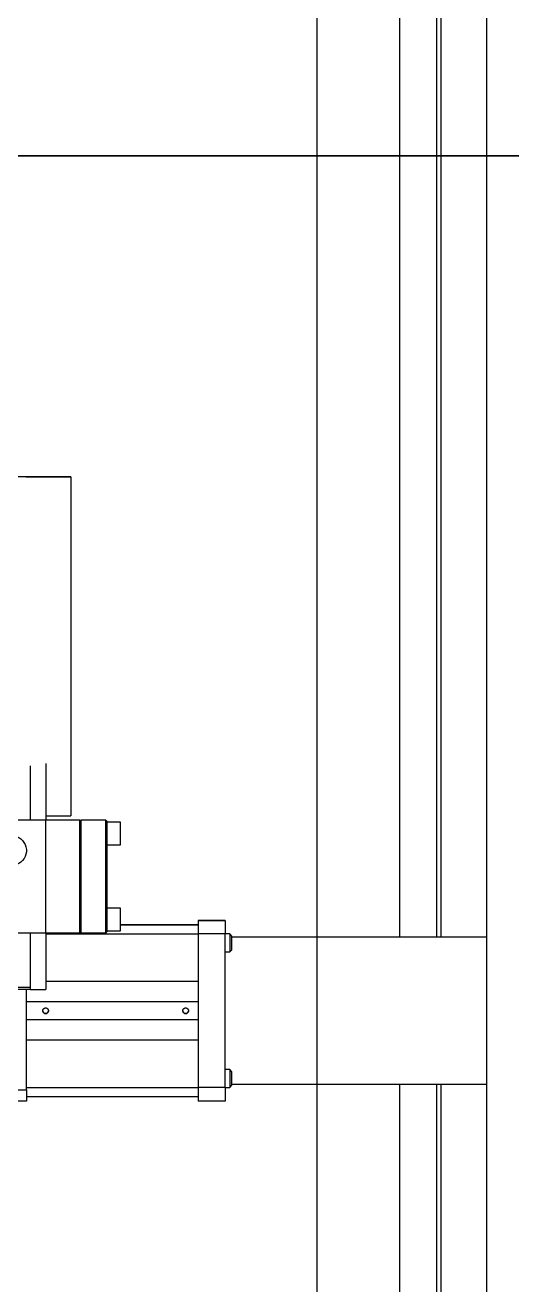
# Model space of a CAD drawing. Header units: millimetres. Extents: x 10462777 to 22643323, y 453826 to 1389191.
# Drawn here: x 11308587 to 11308802, y 597222 to 597780 of the extents above; entities that cross this region are included whole.
import ezdxf

# ---------------------------------------------------------------- set-up
doc = ezdxf.new("R2010")
doc.units = ezdxf.units.MM
doc.header["$LTSCALE"] = 200
doc.header["$MEASUREMENT"] = 0
for name, pattern in [('CENTER', [2, 1.25, -0.25, 0.25, -0.25]), ('CENTER2', [1.125, 0.75, -0.125, 0.125, -0.125]), ('PHANTOM', [2.5, 1.25, -0.25, 0.25, -0.25, 0.25, -0.25])]:
    doc.linetypes.add(name, pattern=pattern)
doc.layers.get('0').update_dxf_attribs({"linetype": 'CONTINUOUS'})
for name, color, linetype in [('2', 2, 'CONTINUOUS'), ('205', 4, 'CONTINUOUS'), ('DV1_DEFAULT', 7, 'CONTINUOUS')]:
    doc.layers.add(name, color=color, linetype=linetype)
doc.layers.add('203', color=7, linetype='CONTINUOUS', true_color=0xffffff)
doc.layers.add('TOP$23', color=7, linetype='CONTINUOUS', true_color=0xffffff)
doc.layers.add('LAYOUT', color=8, linetype='CONTINUOUS', lineweight=25)

# ---------------------------------------------------------------- blocks, each defined once
blk = doc.blocks.new('r710ic')
at = {"layer": 'DV1_DEFAULT', "color": 3, "linetype": 'CENTER2', "lineweight": 0}
blk.add_circle((272041.37, 104232.63), 367.64, dxfattribs=at)
at = {"layer": 'LAYOUT', "color": 3}
blk.add_circle((272041.37, 104232.63), 2050.12, dxfattribs=at)
blk = doc.blocks.new('A$C7DA30AB0')
at = {"layer": 'DV1_DEFAULT', "color": 1, "linetype": 'CENTER2', "ltscale": 7}
for p, q in [((5992.89, 3025.99, 0), (0, 3025.99, 0)), ((59.09, 3025.99, 0), (6051.98, 3025.99, 0))]:
    blk.add_line(p, q, dxfattribs=at)
at = {"layer": 'LAYOUT', "color": 6, "linetype": 'PHANTOM'}
blk.add_circle((3030.45, 3025.99, 0), 2693.02, dxfattribs=at)

msp = doc.modelspace()

# ---------------------------------------------------------------- linework, layer by layer
at = {"layer": '2', "color": 252, "linetype": 'Continuous'}
for p, q in [((11308752.53938, 597375.89318, 0), (11308752.53938, 598121.76994, 0)), ((11308768.78961, 598121.79787, 0), (11308768.78961, 597375.90524, 0)), ((11308770.78964, 597375.9293, 0), (11308770.78964, 598121.8149, 0)), ((11308790.84243, 598121.79335, 0), (11308790.84243, 597121.77757, 0)), ((11308752.53938, 597121.79068, 0), (11308752.53938, 597310.89513, 0)), ((11308768.78961, 597310.90041, 0), (11308768.78961, 597121.81194, 0)), ((11308770.78964, 597152.32816, 0), (11308770.78964, 597310.93854, 0))]:
    msp.add_line(p, q, dxfattribs=at)
at = {"layer": '203', "color": 252, "linetype": 'CENTER'}
for p, q in [((11308586.8212, 597579.66263, 0), (11308226.81609, 597579.66263, 0)), ((11308226.81609, 597579.66232, 0), (11308586.8212, 597579.66232, 0)), ((11308606.82149, 597579.66235, 0), (11308606.82149, 597579.6626, 0)), ((11308606.82149, 597579.66235, 0), (11308606.82149, 597429.66022, 0)), ((11308628.78735, 597381.38959, 0), (11308663.13746, 597381.38959, 0)), ((11308663.13746, 597381.38954, 0), (11308628.78735, 597381.38954, 0)), ((11308663.13746, 597381.38952, 0), (11308628.78735, 597381.38952, 0)), ((11308628.78735, 597381.38948, 0), (11308663.13746, 597381.38948, 0)), ((11308675.13763, 597383.38962, 0), (11308663.13746, 597383.38962, 0)), ((11308663.13746, 597383.38962, 0), (11308663.13746, 597383.38951, 0)), ((11308663.13746, 597383.38951, 0), (11308675.13763, 597383.38951, 0)), ((11308663.13746, 597383.38951, 0), (11308663.13746, 597377.39309, 0)), ((11308675.13763, 597383.38951, 0), (11308675.13763, 597383.38962, 0)), ((11308675.13763, 597383.38951, 0), (11308675.13763, 597377.39309, 0)), ((11308595.78744, 597377.38942, 0), (11308663.13746, 597377.38942, 0)), ((11308675.13763, 597377.39309, 0), (11308663.13746, 597377.39309, 0)), ((11308663.13746, 597377.39309, 0), (11308663.13746, 597309.38478, 0)), ((11308677.13766, 597377.38952, 0), (11308675.13719, 597377.38952, 0)), ((11308677.13766, 597377.38943, 0), (11308675.13719, 597377.38943, 0)), ((11308675.13763, 597309.38478, 0), (11308675.13763, 597377.39309, 0)), ((11308678.13767, 597376.38951, 0), (11308677.13766, 597377.38952, 0)), ((11308678.13767, 597376.38942, 0), (11308677.13766, 597377.38943, 0)), ((11308677.13766, 597377.38943, 0), (11308677.13766, 597369.38958, 0)), ((11308678.13767, 597370.38953, 0), (11308678.13767, 597376.38942, 0)), ((11308790.84862, 597375.88946, 0), (11308678.14067, 597375.88946, 0)), ((11308675.13719, 597369.38932, 0), (11308677.13766, 597369.38932, 0)), ((11308677.13766, 597369.38932, 0), (11308678.13767, 597370.38933, 0)), ((11308677.13766, 597369.38958, 0), (11308677.13766, 597369.38957, 0)), ((11308587.13638, 597308.38844, 0), (11308587.13638, 597352.77563, 0)), ((11308663.13746, 597356.38912, 0), (11308595.78744, 597356.38912, 0)), ((11308663.13746, 597347.389, 0), (11308587.13638, 597347.389, 0)), ((11308663.13746, 597347.389, 0), (11308587.13638, 597347.389, 0)), ((11308596.88652, 597343.38869, 0.00033), (11308596.88652, 597343.38895, 0.00033)), ((11308658.8874, 597343.38869, 0.00033), (11308658.8874, 597343.38895, 0.00033)), ((11308663.13746, 597339.38888, 0), (11308587.13638, 597339.38888, 0)), ((11308663.13746, 597330.38876, 0), (11308587.13638, 597330.38876, 0)), ((11308663.13746, 597330.38875, 0), (11308587.13638, 597330.38875, 0)), ((11308677.13766, 597317.38858, 0), (11308675.13719, 597317.38858, 0)), ((11308678.13767, 597316.38857, 0), (11308677.13766, 597317.38858, 0)), ((11308677.13766, 597317.38858, 0), (11308677.13766, 597309.38873, 0)), ((11308678.13767, 597310.38868, 0), (11308678.13767, 597316.38857, 0)), ((11308571.13615, 597308.38844, 0), (11308587.13638, 597308.38844, 0)), ((11308587.13638, 597309.38846, 0), (11308663.13746, 597309.38846, 0)), ((11308587.13638, 597308.38844, 0), (11308587.13638, 597303.38837, 0)), ((11308675.13763, 597309.38478, 0), (11308663.13746, 597309.38478, 0)), ((11308663.13746, 597309.38478, 0), (11308663.13746, 597303.38838, 0)), ((11308675.13719, 597309.38847, 0), (11308677.13766, 597309.38847, 0)), ((11308675.13763, 597309.38478, 0), (11308675.13763, 597303.38838, 0)), ((11308677.13766, 597309.38847, 0), (11308678.13767, 597310.38848, 0)), ((11308677.13766, 597309.38873, 0), (11308677.13766, 597309.38872, 0)), ((11308678.14067, 597310.88853, 0), (11308790.84862, 597310.88853, 0)), ((11308587.13638, 597303.38837, 0), (11308571.13615, 597303.38837, 0)), ((11308587.13638, 597305.3884, 0), (11308663.13746, 597305.3884, 0)), ((11308675.13763, 597303.38838, 0), (11308663.13746, 597303.38838, 0))]:
    msp.add_line(p, q, dxfattribs=at)
at = {"layer": '203', "color": 252, "linetype": 'CENTER', "extrusion": (-1.85247e-22, -1.51265e-06, 1)}
for centre in [(11308595.6365, 597343.38869, -0.90324), (11308657.63738, 597343.38869, -0.90324)]:
    msp.add_circle(centre, 1.25002, dxfattribs=at)
for centre in [(11308595.6365, 597343.38869, -0.90324), (11308657.63738, 597343.38869, -0.90324)]:
    msp.add_arc(centre, 1.25002, 179.9885783, 0, dxfattribs=at)
at = {"layer": '203', "color": 252, "linetype": 'CENTER'}
for centre, start_param, end_param in [((11308586.8212, 597579.6626, 0), 3.141592654, 4.71238898), ((11308586.8212, 597579.66235, 0), 1.570796327, 3.141592654), ((11308586.8212, 597429.66022, 0), 2.035653908, 3.141592654)]:
    msp.add_ellipse(centre, major_axis=(-20.00028, 0), ratio=0.000001513, start_param=start_param, end_param=end_param, dxfattribs=at)
at = {"layer": '205', "color": 252, "linetype": 'Continuous'}
for p, q in [((11308588.78706, 597451.77804, 0), (11308588.78706, 597427.77688, 0)), ((11308595.78716, 597452.77805, 0), (11308595.78716, 597427.77613, 0)), ((11308595.78716, 597427.77769, 0), (11308565.11672, 597427.77769, 0)), ((11308610.78737, 597427.77769, 0), (11308595.78716, 597427.77769, 0)), ((11308595.78716, 597377.77698, 0), (11308595.78716, 597427.77769, 0)), ((11308610.78737, 597377.77698, 0), (11308610.78737, 597427.77769, 0)), ((11308611.28738, 597427.77769, 0), (11308610.78737, 597427.27769, 0)), ((11308611.28738, 597427.77769, 0), (11308611.28738, 597377.77698, 0)), ((11308622.28753, 597427.77769, 0), (11308611.28738, 597427.77769, 0)), ((11308622.28753, 597377.77698, 0), (11308622.28753, 597427.77769, 0)), ((11308622.28753, 597427.77769, 0), (11308622.78754, 597427.27769, 0)), ((11308622.78754, 597427.27769, 0), (11308622.78754, 597378.27699, 0)), ((11308628.78762, 597426.77768, 0), (11308622.78754, 597426.77768, 0)), ((11308628.78762, 597416.77754, 0), (11308628.78762, 597426.77768, 0)), ((11308622.78754, 597416.77754, 0), (11308628.78762, 597416.77754, 0)), ((11308628.78762, 597388.77714, 0), (11308622.78754, 597388.77714, 0)), ((11308628.78762, 597378.777, 0), (11308628.78762, 597388.77714, 0)), ((11308595.78716, 597377.77698, 0), (11308575.78562, 597377.77698, 0)), ((11308588.78706, 597377.7778, 0), (11308588.78706, 597353.77664, 0)), ((11308610.78737, 597377.77698, 0), (11308595.78716, 597377.77698, 0)), ((11308595.78716, 597377.77698, 0), (11308595.78716, 597352.77663, 0)), ((11308611.28738, 597377.77698, 0), (11308610.78737, 597378.27699, 0)), ((11308622.28753, 597377.77698, 0), (11308611.28738, 597377.77698, 0)), ((11308622.28753, 597377.77698, 0), (11308622.78754, 597378.27699, 0)), ((11308622.78754, 597378.777, 0), (11308628.78762, 597378.777, 0)), ((11308580.78694, 597353.77664, 0), (11308588.78706, 597353.77664, 0)), ((11308588.78706, 597352.77663, 0), (11308580.78694, 597352.77663, 0)), ((11308588.78706, 597353.77664, 0), (11308588.78706, 597352.77663, 0)), ((11308588.78706, 597352.77663, 0), (11308595.78716, 597352.77663, 0))]:
    msp.add_line(p, q, dxfattribs=at)
at = {"layer": '205', "color": 252, "linetype": 'Continuous', "extrusion": (0, 0, -1)}
msp.add_arc((-11308580.58694, 597414.2775, 0), 6.55009, 90, 317.120645, dxfattribs=at)
at = {"layer": 'TOP$23', "linetype": 'Continuous'}
msp.add_line((11308715.66913, 598116.61124), (11308715.66913, 597181.71124), dxfattribs=at)

# ---------------------------------------------------------------- block references
at = {"ltscale": 10, "rotation": 180}
msp.add_blockref('A$C7DA30AB0', (11313764.24811, 600747.76955, 0), dxfattribs=at)
at = {"layer": 'LAYOUT', "color": 2, "rotation": 89.99999999999999}
msp.add_blockref('r710ic', (11412573.40786, 324839.74027, 0), dxfattribs=at)

doc.saveas('drawing.dxf')
